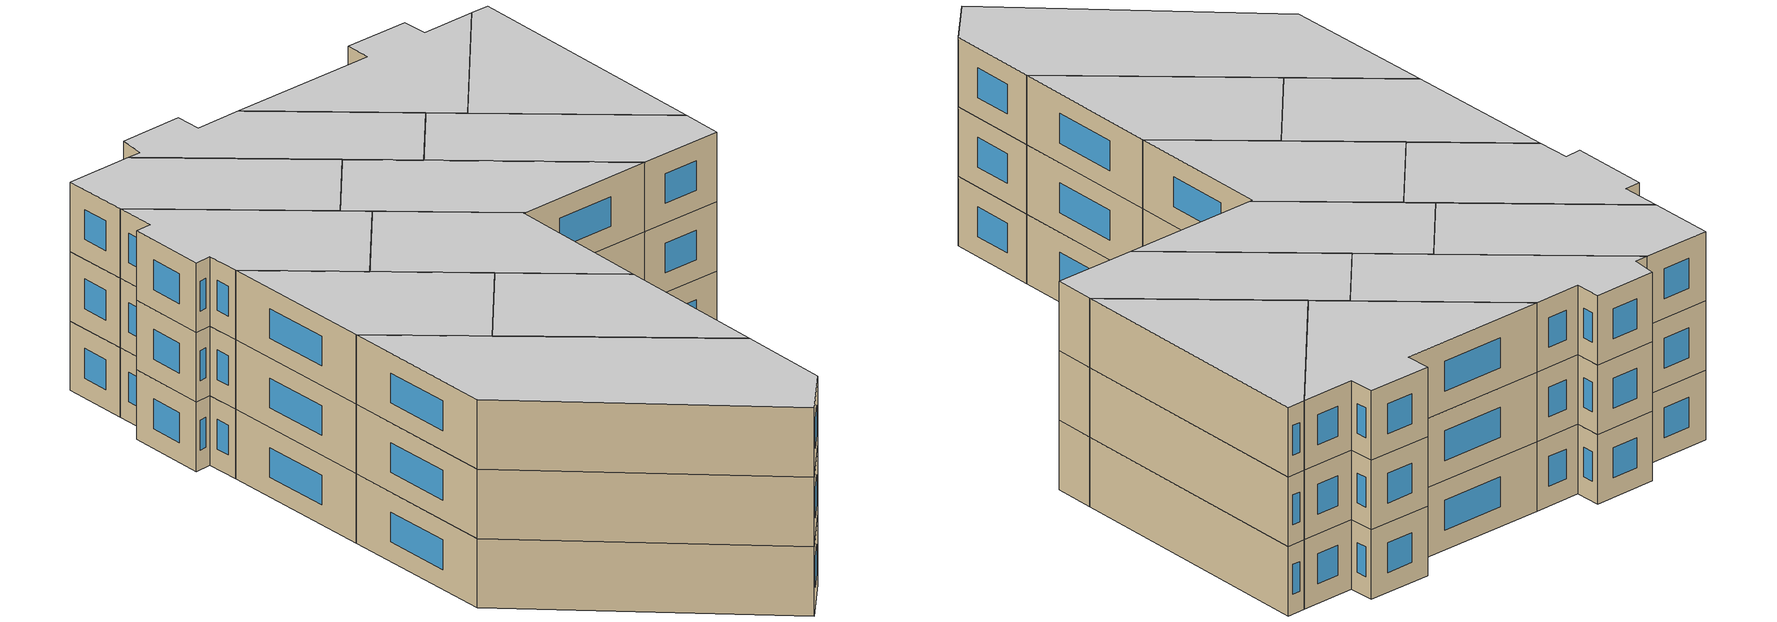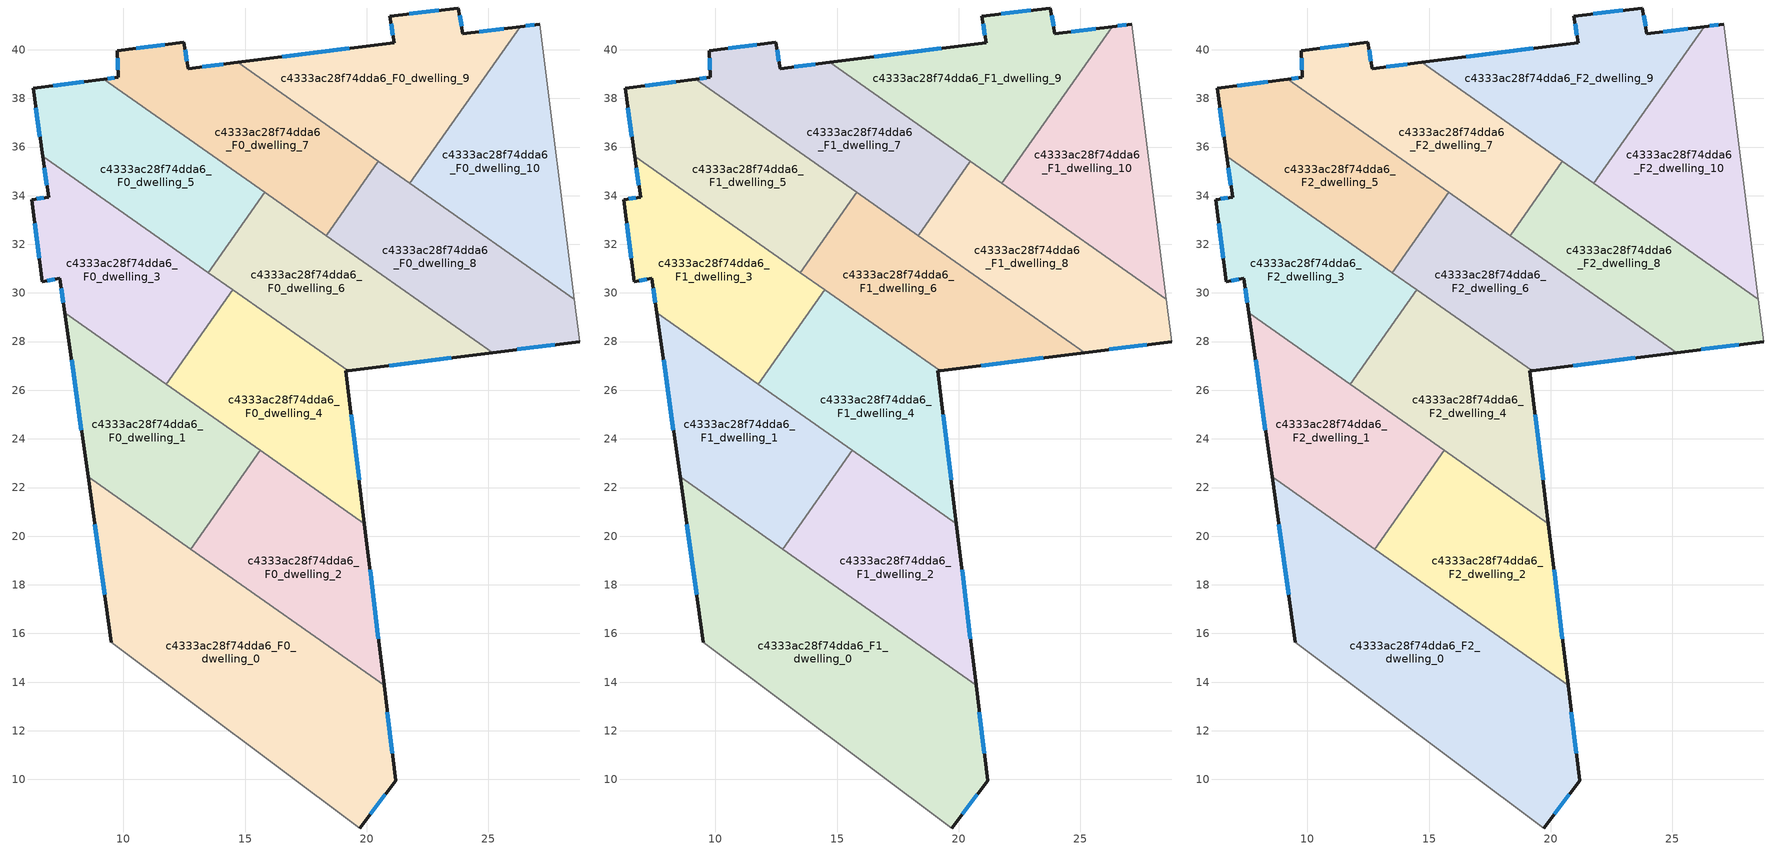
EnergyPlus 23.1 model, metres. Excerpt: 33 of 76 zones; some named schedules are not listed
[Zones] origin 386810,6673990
c4333ac28f74dda6_F0_dwelling_0
 floor ground (EU_floor_Construction): 20.72,13.88 21.19,9.95 19.72,8 9.51,15.64 8.55,22.43 z0
 wall outside (EU_wall_Construction): 19.72,8 21.19,9.95 20.72,13.88 / 8.55,22.43 9.51,15.64 z0:3
 wall adiabatic (EU_wall_Construction): 9.51,15.64 19.72,8 z0:3
 wall to c4333ac28f74dda6_F0_dwelling_2 (EU_wall_Construction): 20.72,13.88 12.76,19.47 z0:3
 wall to c4333ac28f74dda6_F0_dwelling_1 (EU_wall_Construction): 12.76,19.47 8.55,22.43 z0:3
 window (EU_Window_Construction): 21.06,11.07 20.85,12.75 / 20.14,8.56 20.77,9.39 / 8.82,20.49 9.23,17.58 z0.86:2.14
c4333ac28f74dda6_F0_dwelling_1
 floor ground (EU_floor_Construction): 15.62,23.53 12.76,19.47 8.55,22.43 7.59,29.18 z0
 wall outside (EU_wall_Construction): 7.59,29.18 8.55,22.43 z0:3
 wall to c4333ac28f74dda6_F0_dwelling_2 (EU_wall_Construction): 12.76,19.47 15.62,23.53 z0:3
 wall to c4333ac28f74dda6_F0_dwelling_3 (EU_wall_Construction): 11.75,26.25 7.59,29.18 z0:3
 wall to c4333ac28f74dda6_F0_dwelling_4 (EU_wall_Construction): 15.62,23.53 11.75,26.25 z0:3
 window (EU_Window_Construction): 7.87,27.25 8.27,24.36 z0.86:2.14
c4333ac28f74dda6_F0_dwelling_10
 floor ground (EU_floor_Construction): 27.11,41.05 28.54,29.75 21.78,34.5 26.31,40.95 z0
 wall outside (EU_wall_Construction): 27.11,41.05 26.31,40.95 z0:3
 wall to c4333ac28f74dda6_F0_dwelling_9 (EU_wall_Construction): 26.31,40.95 21.78,34.5 z0:3
 wall adiabatic (EU_wall_Construction): 28.54,29.75 27.11,41.05 z0:3
 wall to c4333ac28f74dda6_F0_dwelling_8 (EU_wall_Construction): 21.78,34.5 28.54,29.75 z0:3
 window (EU_Window_Construction): 26.88,41.02 26.54,40.98 z0.86:2.14
c4333ac28f74dda6_F0_dwelling_2
 floor ground (EU_floor_Construction): 19.91,20.52 20.72,13.88 12.76,19.47 15.62,23.53 z0
 wall outside (EU_wall_Construction): 20.72,13.88 19.91,20.52 z0:3
 wall to c4333ac28f74dda6_F0_dwelling_4 (EU_wall_Construction): 19.91,20.52 15.62,23.53 z0:3
 window (EU_Window_Construction): 20.49,15.77 20.14,18.62 z0.86:2.14
c4333ac28f74dda6_F0_dwelling_3
 floor ground (EU_floor_Construction): 14.49,30.14 11.75,26.25 7.59,29.18 7.39,30.61 6.67,30.46 6.23,33.83 6.92,33.94 6.68,35.63 z0
 wall outside (EU_wall_Construction): 6.68,35.63 6.92,33.94 6.23,33.83 6.67,30.46 7.39,30.61 7.59,29.18 z0:3
 wall to c4333ac28f74dda6_F0_dwelling_4 (EU_wall_Construction): 11.75,26.25 14.49,30.14 z0:3
 wall to c4333ac28f74dda6_F0_dwelling_5 (EU_wall_Construction): 13.49,30.84 6.68,35.63 z0:3
 wall to c4333ac28f74dda6_F0_dwelling_6 (EU_wall_Construction): 14.49,30.14 13.49,30.84 z0:3
 window (EU_Window_Construction): 7.45,30.2 7.53,29.59 / 6.87,30.5 7.18,30.57 / 6.36,32.87 6.54,31.42 / 6.72,33.91 6.43,33.86 / 6.75,35.15 6.85,34.42 z0.86:2.14
c4333ac28f74dda6_F0_dwelling_4
 floor ground (EU_floor_Construction): 19.23,26.8 19.15,26.79 19.91,20.52 11.75,26.25 14.49,30.14 z0
 wall outside (EU_wall_Construction): 19.91,20.52 19.15,26.79 19.23,26.8 z0:3
 wall to c4333ac28f74dda6_F0_dwelling_6 (EU_wall_Construction): 19.23,26.8 14.49,30.14 z0:3
 window (EU_Window_Construction): 19.69,22.31 19.36,25 z0.86:2.14
c4333ac28f74dda6_F0_dwelling_5
 floor ground (EU_floor_Construction): 15.81,34.13 13.49,30.84 6.68,35.63 6.29,38.42 9.19,38.79 z0
 wall outside (EU_wall_Construction): 9.19,38.79 6.29,38.42 6.68,35.63 z0:3
 wall to c4333ac28f74dda6_F0_dwelling_6 (EU_wall_Construction): 13.49,30.84 15.81,34.13 z0:3
 wall to c4333ac28f74dda6_F0_dwelling_7 (EU_wall_Construction): 15.81,34.13 9.19,38.79 z0:3
 window (EU_Window_Construction): 6.4,37.62 6.57,36.43 / 8.36,38.68 7.12,38.52 z0.86:2.14
c4333ac28f74dda6_F0_dwelling_6
 floor ground (EU_floor_Construction): 25.17,27.55 19.23,26.8 13.49,30.84 15.81,34.13 z0
 wall outside (EU_wall_Construction): 19.23,26.8 25.17,27.55 z0:3
 wall to c4333ac28f74dda6_F0_dwelling_8 (EU_wall_Construction): 25.17,27.55 18.34,32.36 z0:3
 wall to c4333ac28f74dda6_F0_dwelling_7 (EU_wall_Construction): 18.34,32.36 15.81,34.13 z0:3
 window (EU_Window_Construction): 20.93,27.02 23.48,27.33 z0.86:2.14
c4333ac28f74dda6_F0_dwelling_7
 floor ground (EU_floor_Construction): 20.48,35.41 18.34,32.36 9.19,38.79 9.78,38.86 9.75,39.96 12.49,40.31 12.66,39.22 14.7,39.48 z0
 wall outside (EU_wall_Construction): 14.7,39.48 12.66,39.22 12.49,40.31 9.75,39.96 9.78,38.86 9.19,38.79 z0:3
 wall to c4333ac28f74dda6_F0_dwelling_8 (EU_wall_Construction): 18.34,32.36 20.48,35.41 z0:3
 wall to c4333ac28f74dda6_F0_dwelling_9 (EU_wall_Construction): 20.48,35.41 14.7,39.48 z0:3
 window (EU_Window_Construction): 14.11,39.41 13.24,39.3 / 9.61,38.84 9.36,38.81 / 9.76,39.64 9.77,39.17 / 11.7,40.21 10.53,40.06 / 12.61,39.54 12.54,40 z0.86:2.14
c4333ac28f74dda6_F0_dwelling_8
 floor ground (EU_floor_Construction): 28.54,29.75 28.76,28 25.17,27.55 18.34,32.36 20.48,35.41 z0
 wall outside (EU_wall_Construction): 25.17,27.55 28.76,28 z0:3
 wall adiabatic (EU_wall_Construction): 28.76,28 28.54,29.75 z0:3
 wall to c4333ac28f74dda6_F0_dwelling_9 (EU_wall_Construction): 21.77,34.5 20.48,35.41 z0:3
 window (EU_Window_Construction): 26.2,27.68 27.73,27.87 z0.86:2.14
c4333ac28f74dda6_F0_dwelling_9
 floor ground (EU_floor_Construction): 26.31,40.95 21.78,34.5 14.7,39.48 21.13,40.3 20.96,41.37 23.76,41.71 23.96,40.65 z0
 wall outside (EU_wall_Construction): 26.31,40.95 23.96,40.65 23.76,41.71 20.96,41.37 21.13,40.3 14.7,39.48 z0:3
 window (EU_Window_Construction): 25.64,40.87 24.63,40.74 / 19.29,40.06 16.53,39.71 / 21.01,41.07 21.08,40.6 / 22.96,41.62 21.76,41.47 / 23.9,40.96 23.82,41.41 z0.86:2.14
c4333ac28f74dda6_F1_dwelling_0
 floor to c4333ac28f74dda6_F0_dwelling_0 (EU_floor_Construction): 20.72,13.88 21.19,9.95 19.72,8 9.51,15.64 8.55,22.43 z3
 wall outside (EU_wall_Construction): 19.72,8 21.19,9.95 20.72,13.88 / 8.55,22.43 9.51,15.64 z3:6
 wall adiabatic (EU_wall_Construction): 9.51,15.64 19.72,8 z3:6
 wall to c4333ac28f74dda6_F1_dwelling_2 (EU_wall_Construction): 20.72,13.88 12.76,19.47 z3:6
 wall to c4333ac28f74dda6_F1_dwelling_1 (EU_wall_Construction): 12.76,19.47 8.55,22.43 z3:6
 window (EU_Window_Construction): 21.06,11.07 20.85,12.75 / 20.14,8.56 20.77,9.39 / 8.82,20.49 9.23,17.58 z3.86:5.14
c4333ac28f74dda6_F1_dwelling_1
 floor to c4333ac28f74dda6_F0_dwelling_1 (EU_floor_Construction): 15.62,23.53 12.76,19.47 8.55,22.43 7.59,29.18 z3
 wall outside (EU_wall_Construction): 7.59,29.18 8.55,22.43 z3:6
 wall to c4333ac28f74dda6_F1_dwelling_2 (EU_wall_Construction): 12.76,19.47 15.62,23.53 z3:6
 wall to c4333ac28f74dda6_F1_dwelling_3 (EU_wall_Construction): 11.75,26.25 7.59,29.18 z3:6
 wall to c4333ac28f74dda6_F1_dwelling_4 (EU_wall_Construction): 15.62,23.53 11.75,26.25 z3:6
 window (EU_Window_Construction): 7.87,27.25 8.27,24.36 z3.86:5.14
c4333ac28f74dda6_F1_dwelling_10
 floor to c4333ac28f74dda6_F0_dwelling_10 (EU_floor_Construction): 27.11,41.05 28.54,29.75 21.78,34.5 26.31,40.95 z3
 wall outside (EU_wall_Construction): 27.11,41.05 26.31,40.95 z3:6
 wall to c4333ac28f74dda6_F1_dwelling_9 (EU_wall_Construction): 26.31,40.95 21.78,34.5 z3:6
 wall adiabatic (EU_wall_Construction): 28.54,29.75 27.11,41.05 z3:6
 wall to c4333ac28f74dda6_F1_dwelling_8 (EU_wall_Construction): 21.78,34.5 28.54,29.75 z3:6
 window (EU_Window_Construction): 26.88,41.02 26.54,40.98 z3.86:5.14
c4333ac28f74dda6_F1_dwelling_2
 floor to c4333ac28f74dda6_F0_dwelling_2 (EU_floor_Construction): 19.91,20.52 20.72,13.88 12.76,19.47 15.62,23.53 z3
 wall outside (EU_wall_Construction): 20.72,13.88 19.91,20.52 z3:6
 wall to c4333ac28f74dda6_F1_dwelling_4 (EU_wall_Construction): 19.91,20.52 15.62,23.53 z3:6
 window (EU_Window_Construction): 20.49,15.77 20.14,18.62 z3.86:5.14
c4333ac28f74dda6_F1_dwelling_3
 floor to c4333ac28f74dda6_F0_dwelling_3 (EU_floor_Construction): 14.49,30.14 11.75,26.25 7.59,29.18 7.39,30.61 6.67,30.46 6.23,33.83 6.92,33.94 6.68,35.63 z3
 wall outside (EU_wall_Construction): 6.68,35.63 6.92,33.94 6.23,33.83 6.67,30.46 7.39,30.61 7.59,29.18 z3:6
 wall to c4333ac28f74dda6_F1_dwelling_4 (EU_wall_Construction): 11.75,26.25 14.49,30.14 z3:6
 wall to c4333ac28f74dda6_F1_dwelling_5 (EU_wall_Construction): 13.49,30.84 6.68,35.63 z3:6
 wall to c4333ac28f74dda6_F1_dwelling_6 (EU_wall_Construction): 14.49,30.14 13.49,30.84 z3:6
 window (EU_Window_Construction): 7.45,30.2 7.53,29.59 / 6.87,30.5 7.18,30.57 / 6.36,32.87 6.54,31.42 / 6.72,33.91 6.43,33.86 / 6.75,35.15 6.85,34.42 z3.86:5.14
c4333ac28f74dda6_F1_dwelling_4
 floor to c4333ac28f74dda6_F0_dwelling_4 (EU_floor_Construction): 19.23,26.8 19.15,26.79 19.91,20.52 11.75,26.25 14.49,30.14 z3
 wall outside (EU_wall_Construction): 19.91,20.52 19.15,26.79 19.23,26.8 z3:6
 wall to c4333ac28f74dda6_F1_dwelling_6 (EU_wall_Construction): 19.23,26.8 14.49,30.14 z3:6
 window (EU_Window_Construction): 19.69,22.31 19.36,25 z3.86:5.14
c4333ac28f74dda6_F1_dwelling_5
 floor to c4333ac28f74dda6_F0_dwelling_5 (EU_floor_Construction): 15.81,34.13 13.49,30.84 6.68,35.63 6.29,38.42 9.19,38.79 z3
 wall outside (EU_wall_Construction): 9.19,38.79 6.29,38.42 6.68,35.63 z3:6
 wall to c4333ac28f74dda6_F1_dwelling_6 (EU_wall_Construction): 13.49,30.84 15.81,34.13 z3:6
 wall to c4333ac28f74dda6_F1_dwelling_7 (EU_wall_Construction): 15.81,34.13 9.19,38.79 z3:6
 window (EU_Window_Construction): 6.4,37.62 6.57,36.43 / 8.36,38.68 7.12,38.52 z3.86:5.14
c4333ac28f74dda6_F1_dwelling_6
 floor to c4333ac28f74dda6_F0_dwelling_6 (EU_floor_Construction): 25.17,27.55 19.23,26.8 13.49,30.84 15.81,34.13 z3
 wall outside (EU_wall_Construction): 19.23,26.8 25.17,27.55 z3:6
 wall to c4333ac28f74dda6_F1_dwelling_8 (EU_wall_Construction): 25.17,27.55 18.34,32.36 z3:6
 wall to c4333ac28f74dda6_F1_dwelling_7 (EU_wall_Construction): 18.34,32.36 15.81,34.13 z3:6
 window (EU_Window_Construction): 20.93,27.02 23.48,27.33 z3.86:5.14
c4333ac28f74dda6_F1_dwelling_7
 floor to c4333ac28f74dda6_F0_dwelling_7 (EU_floor_Construction): 20.48,35.41 18.34,32.36 9.19,38.79 9.78,38.86 9.75,39.96 12.49,40.31 12.66,39.22 14.7,39.48 z3
 wall outside (EU_wall_Construction): 14.7,39.48 12.66,39.22 12.49,40.31 9.75,39.96 9.78,38.86 9.19,38.79 z3:6
 wall to c4333ac28f74dda6_F1_dwelling_8 (EU_wall_Construction): 18.34,32.36 20.48,35.41 z3:6
 wall to c4333ac28f74dda6_F1_dwelling_9 (EU_wall_Construction): 20.48,35.41 14.7,39.48 z3:6
 window (EU_Window_Construction): 14.11,39.41 13.24,39.3 / 9.61,38.84 9.36,38.81 / 9.76,39.64 9.77,39.17 / 11.7,40.21 10.53,40.06 / 12.61,39.54 12.54,40 z3.86:5.14
c4333ac28f74dda6_F1_dwelling_8
 floor to c4333ac28f74dda6_F0_dwelling_8 (EU_floor_Construction): 28.54,29.75 28.76,28 25.17,27.55 18.34,32.36 20.48,35.41 z3
 wall outside (EU_wall_Construction): 25.17,27.55 28.76,28 z3:6
 wall adiabatic (EU_wall_Construction): 28.76,28 28.54,29.75 z3:6
 wall to c4333ac28f74dda6_F1_dwelling_9 (EU_wall_Construction): 21.77,34.5 20.48,35.41 z3:6
 window (EU_Window_Construction): 26.2,27.68 27.73,27.87 z3.86:5.14
c4333ac28f74dda6_F1_dwelling_9
 floor to c4333ac28f74dda6_F0_dwelling_9 (EU_floor_Construction): 26.31,40.95 21.78,34.5 14.7,39.48 21.13,40.3 20.96,41.37 23.76,41.71 23.96,40.65 z3
 wall outside (EU_wall_Construction): 26.31,40.95 23.96,40.65 23.76,41.71 20.96,41.37 21.13,40.3 14.7,39.48 z3:6
 window (EU_Window_Construction): 25.64,40.87 24.63,40.74 / 19.29,40.06 16.53,39.71 / 21.01,41.07 21.08,40.6 / 22.96,41.62 21.76,41.47 / 23.9,40.96 23.82,41.41 z3.86:5.14
c4333ac28f74dda6_F2_dwelling_0
 floor to c4333ac28f74dda6_F1_dwelling_0 (EU_floor_Construction): 20.72,13.88 21.19,9.95 19.72,8 9.51,15.64 8.55,22.43 z6
 wall outside (EU_wall_Construction): 19.72,8 21.19,9.95 20.72,13.88 / 8.55,22.43 9.51,15.64 z6:9
 wall adiabatic (EU_wall_Construction): 9.51,15.64 19.72,8 z6:9
 wall to c4333ac28f74dda6_F2_dwelling_2 (EU_wall_Construction): 20.72,13.88 12.76,19.47 z6:9
 wall to c4333ac28f74dda6_F2_dwelling_1 (EU_wall_Construction): 12.76,19.47 8.55,22.43 z6:9
 window (EU_Window_Construction): 21.06,11.07 20.85,12.75 / 20.14,8.56 20.77,9.39 / 8.82,20.49 9.23,17.58 z6.86:8.14
 ceiling to c4333ac28f74dda6_F3_dwelling_0 (EU_floor_Construction): 19.72,8 21.19,9.95 20.72,13.88 8.55,22.43 9.51,15.64 z9
c4333ac28f74dda6_F2_dwelling_1
 floor to c4333ac28f74dda6_F1_dwelling_1 (EU_floor_Construction): 15.62,23.53 12.76,19.47 8.55,22.43 7.59,29.18 z6
 wall outside (EU_wall_Construction): 7.59,29.18 8.55,22.43 z6:9
 wall to c4333ac28f74dda6_F2_dwelling_2 (EU_wall_Construction): 12.76,19.47 15.62,23.53 z6:9
 wall to c4333ac28f74dda6_F2_dwelling_3 (EU_wall_Construction): 11.75,26.25 7.59,29.18 z6:9
 wall to c4333ac28f74dda6_F2_dwelling_4 (EU_wall_Construction): 15.62,23.53 11.75,26.25 z6:9
 window (EU_Window_Construction): 7.87,27.25 8.27,24.36 z6.86:8.14
 ceiling to c4333ac28f74dda6_F3_dwelling_1 (EU_floor_Construction): 12.76,19.47 15.62,23.53 7.59,29.18 8.55,22.43 z9
c4333ac28f74dda6_F2_dwelling_10
 floor to c4333ac28f74dda6_F1_dwelling_10 (EU_floor_Construction): 27.11,41.05 28.54,29.75 21.78,34.5 26.31,40.95 z6
 wall outside (EU_wall_Construction): 27.11,41.05 26.31,40.95 z6:9
 wall to c4333ac28f74dda6_F2_dwelling_9 (EU_wall_Construction): 26.31,40.95 21.78,34.5 z6:9
 wall adiabatic (EU_wall_Construction): 28.54,29.75 27.11,41.05 z6:9
 wall to c4333ac28f74dda6_F2_dwelling_8 (EU_wall_Construction): 21.78,34.5 28.54,29.75 z6:9
 window (EU_Window_Construction): 26.88,41.02 26.54,40.98 z6.86:8.14
 ceiling to c4333ac28f74dda6_F3_dwelling_10 (EU_floor_Construction): 28.54,29.75 27.11,41.05 26.31,40.95 21.78,34.5 z9
c4333ac28f74dda6_F2_dwelling_2
 floor to c4333ac28f74dda6_F1_dwelling_2 (EU_floor_Construction): 19.91,20.52 20.72,13.88 12.76,19.47 15.62,23.53 z6
 wall outside (EU_wall_Construction): 20.72,13.88 19.91,20.52 z6:9
 wall to c4333ac28f74dda6_F2_dwelling_4 (EU_wall_Construction): 19.91,20.52 15.62,23.53 z6:9
 window (EU_Window_Construction): 20.49,15.77 20.14,18.62 z6.86:8.14
 ceiling to c4333ac28f74dda6_F3_dwelling_2 (EU_floor_Construction): 20.72,13.88 19.91,20.52 15.62,23.53 12.76,19.47 z9
c4333ac28f74dda6_F2_dwelling_3
 floor to c4333ac28f74dda6_F1_dwelling_3 (EU_floor_Construction): 14.49,30.14 11.75,26.25 7.59,29.18 7.39,30.61 6.67,30.46 6.23,33.83 6.92,33.94 6.68,35.63 z6
 wall outside (EU_wall_Construction): 6.68,35.63 6.92,33.94 6.23,33.83 6.67,30.46 7.39,30.61 7.59,29.18 z6:9
 wall to c4333ac28f74dda6_F2_dwelling_4 (EU_wall_Construction): 11.75,26.25 14.49,30.14 z6:9
 wall to c4333ac28f74dda6_F2_dwelling_5 (EU_wall_Construction): 13.49,30.84 6.68,35.63 z6:9
 wall to c4333ac28f74dda6_F2_dwelling_6 (EU_wall_Construction): 14.49,30.14 13.49,30.84 z6:9
 window (EU_Window_Construction): 7.45,30.2 7.53,29.59 / 6.87,30.5 7.18,30.57 / 6.36,32.87 6.54,31.42 / 6.72,33.91 6.43,33.86 / 6.75,35.15 6.85,34.42 z6.86:8.14
 ceiling to c4333ac28f74dda6_F3_dwelling_3 (EU_floor_Construction): 11.75,26.25 14.49,30.14 6.68,35.63 6.92,33.94 6.23,33.83 6.67,30.46 7.39,30.61 7.59,29.18 z9
c4333ac28f74dda6_F2_dwelling_4
 floor to c4333ac28f74dda6_F1_dwelling_4 (EU_floor_Construction): 19.23,26.8 19.15,26.79 19.91,20.52 11.75,26.25 14.49,30.14 z6
 wall outside (EU_wall_Construction): 19.91,20.52 19.15,26.79 19.23,26.8 z6:9
 wall to c4333ac28f74dda6_F2_dwelling_6 (EU_wall_Construction): 19.23,26.8 14.49,30.14 z6:9
 window (EU_Window_Construction): 19.69,22.31 19.36,25 z6.86:8.14
 ceiling to c4333ac28f74dda6_F3_dwelling_4 (EU_floor_Construction): 19.91,20.52 19.15,26.79 19.23,26.8 14.49,30.14 11.75,26.25 z9
c4333ac28f74dda6_F2_dwelling_5
 floor to c4333ac28f74dda6_F1_dwelling_5 (EU_floor_Construction): 15.81,34.13 13.49,30.84 6.68,35.63 6.29,38.42 9.19,38.79 z6
 wall outside (EU_wall_Construction): 9.19,38.79 6.29,38.42 6.68,35.63 z6:9
 wall to c4333ac28f74dda6_F2_dwelling_6 (EU_wall_Construction): 13.49,30.84 15.81,34.13 z6:9
 wall to c4333ac28f74dda6_F2_dwelling_7 (EU_wall_Construction): 15.81,34.13 9.19,38.79 z6:9
 window (EU_Window_Construction): 6.4,37.62 6.57,36.43 / 8.36,38.68 7.12,38.52 z6.86:8.14
 ceiling to c4333ac28f74dda6_F3_dwelling_5 (EU_floor_Construction): 13.49,30.84 15.81,34.13 9.19,38.79 6.29,38.42 6.68,35.63 z9
c4333ac28f74dda6_F2_dwelling_6
 floor to c4333ac28f74dda6_F1_dwelling_6 (EU_floor_Construction): 25.17,27.55 19.23,26.8 13.49,30.84 15.81,34.13 z6
 wall outside (EU_wall_Construction): 19.23,26.8 25.17,27.55 z6:9
 wall to c4333ac28f74dda6_F2_dwelling_8 (EU_wall_Construction): 25.17,27.55 18.34,32.36 z6:9
 wall to c4333ac28f74dda6_F2_dwelling_7 (EU_wall_Construction): 18.34,32.36 15.81,34.13 z6:9
 window (EU_Window_Construction): 20.93,27.02 23.48,27.33 z6.86:8.14
 ceiling to c4333ac28f74dda6_F3_dwelling_6 (EU_floor_Construction): 25.17,27.55 15.81,34.13 13.49,30.84 19.23,26.8 z9
c4333ac28f74dda6_F2_dwelling_7
 floor to c4333ac28f74dda6_F1_dwelling_7 (EU_floor_Construction): 20.48,35.41 18.34,32.36 9.19,38.79 9.78,38.86 9.75,39.96 12.49,40.31 12.66,39.22 14.7,39.48 z6
 wall outside (EU_wall_Construction): 14.7,39.48 12.66,39.22 12.49,40.31 9.75,39.96 9.78,38.86 9.19,38.79 z6:9
 wall to c4333ac28f74dda6_F2_dwelling_8 (EU_wall_Construction): 18.34,32.36 20.48,35.41 z6:9
 wall to c4333ac28f74dda6_F2_dwelling_9 (EU_wall_Construction): 20.48,35.41 14.7,39.48 z6:9
 window (EU_Window_Construction): 14.11,39.41 13.24,39.3 / 9.61,38.84 9.36,38.81 / 9.76,39.64 9.77,39.17 / 11.7,40.21 10.53,40.06 / 12.61,39.54 12.54,40 z6.86:8.14
 ceiling to c4333ac28f74dda6_F3_dwelling_7 (EU_floor_Construction): 18.34,32.36 20.48,35.41 14.7,39.48 12.66,39.22 12.49,40.31 9.75,39.96 9.78,38.86 9.19,38.79 z9
c4333ac28f74dda6_F2_dwelling_8
 floor to c4333ac28f74dda6_F1_dwelling_8 (EU_floor_Construction): 28.54,29.75 28.76,28 25.17,27.55 18.34,32.36 20.48,35.41 z6
 wall outside (EU_wall_Construction): 25.17,27.55 28.76,28 z6:9
 wall adiabatic (EU_wall_Construction): 28.76,28 28.54,29.75 z6:9
 wall to c4333ac28f74dda6_F2_dwelling_9 (EU_wall_Construction): 21.77,34.5 20.48,35.41 z6:9
 window (EU_Window_Construction): 26.2,27.68 27.73,27.87 z6.86:8.14
 ceiling to c4333ac28f74dda6_F3_dwelling_8 (EU_floor_Construction): 28.76,28 28.54,29.75 20.48,35.41 18.34,32.36 25.17,27.55 z9
c4333ac28f74dda6_F2_dwelling_9
 floor to c4333ac28f74dda6_F1_dwelling_9 (EU_floor_Construction): 26.31,40.95 21.78,34.5 14.7,39.48 21.13,40.3 20.96,41.37 23.76,41.71 23.96,40.65 z6
 wall outside (EU_wall_Construction): 26.31,40.95 23.96,40.65 23.76,41.71 20.96,41.37 21.13,40.3 14.7,39.48 z6:9
 window (EU_Window_Construction): 25.64,40.87 24.63,40.74 / 19.29,40.06 16.53,39.71 / 21.01,41.07 21.08,40.6 / 22.96,41.62 21.76,41.47 / 23.9,40.96 23.82,41.41 z6.86:8.14
 ceiling to c4333ac28f74dda6_F3_dwelling_9 (EU_floor_Construction): 21.78,34.5 26.31,40.95 23.96,40.65 23.76,41.71 20.96,41.37 21.13,40.3 14.7,39.48 z9
[Building]
EU S2 Campaign: North Axis=0; Terrain=City; Solar Distribution=FullExterior
[Site:Location]
Helsinki-Vantaa.AP: Latitude=60.317; Longitude=24.963; Time Zone=2; Elevation=54.6
[SizingPeriod:WeatherFileDays]
AnnualSizingPeriod: Begin Month=1; Begin Day of Month=1; End Month=12; End Day of Month=31; Day of Week for Start Day=Monday; Use Weather File Daylight Saving Period=No; Use Weather File Rain and Snow Indicators=No
[MATERIAL]
EU_InternalMass_Material: Roughness=MediumRough; Thickness=0.1; Conductivity=1; Density=1800; Specific Heat=900; Thermal Absorptance=0.9; Solar Absorptance=0.7; Visible Absorptance=0.7
[MATERIAL:NOMASS] Roughness=MediumRough; Thermal Absorptance=0.9; Solar Absorptance=0.7; Visible Absorptance=0.7
Name | Thermal Resistance
EU_wall_NoMass | 1.10183
EU_floor_NoMass | 1.70606
[WINDOWMATERIAL:SIMPLEGLAZINGSYSTEM]
EU_Window_SimpleGlazing: UFactor=3.11035; Solar Heat Gain Coefficient=0.8; Visible Transmittance=0.8
[CONSTRUCTION]
EU_wall_Construction: EU_wall_NoMass
EU_floor_Construction: EU_floor_NoMass
EU_Window_Construction: EU_Window_SimpleGlazing
EU_InternalMass_Construction: EU_InternalMass_Material
[ZONE] Type=1; Multiplier=1; Ceiling Height=autocalculate; Floor Area=autocalculate; Part of Total Floor Area=Yes
Name | Volume
c4333ac28f74dda6_F0_dwelling_0; c4333ac28f74dda6_F1_dwelling_0; c4333ac28f74dda6_F2_dwelling_0 | 223.106
c4333ac28f74dda6_F0_dwelling_1; c4333ac28f74dda6_F1_dwelling_1; c4333ac28f74dda6_F2_dwelling_1; c4333ac28f74dda6_F0_dwelling_6; c4333ac28f74dda6_F1_dwelling_6; c4333ac28f74dda6_F2_dwelling_6 | 111.557
c4333ac28f74dda6_F0_dwelling_10; c4333ac28f74dda6_F1_dwelling_10; c4333ac28f74dda6_F2_dwelling_10 | 111.536
c4333ac28f74dda6_F0_dwelling_2; c4333ac28f74dda6_F1_dwelling_2; c4333ac28f74dda6_F2_dwelling_2 | 111.563
c4333ac28f74dda6_F0_dwelling_3; c4333ac28f74dda6_F1_dwelling_3; c4333ac28f74dda6_F2_dwelling_3 | 111.535
c4333ac28f74dda6_F0_dwelling_4; c4333ac28f74dda6_F1_dwelling_4; c4333ac28f74dda6_F2_dwelling_4 | 111.554
c4333ac28f74dda6_F0_dwelling_5; c4333ac28f74dda6_F1_dwelling_5; c4333ac28f74dda6_F2_dwelling_5 | 111.558
c4333ac28f74dda6_F0_dwelling_7; c4333ac28f74dda6_F1_dwelling_7; c4333ac28f74dda6_F2_dwelling_7 | 111.553
c4333ac28f74dda6_F0_dwelling_8; c4333ac28f74dda6_F1_dwelling_8; c4333ac28f74dda6_F2_dwelling_8 | 111.541
c4333ac28f74dda6_F0_dwelling_9; c4333ac28f74dda6_F1_dwelling_9; c4333ac28f74dda6_F2_dwelling_9 | 111.542
[INTERNALMASS] Construction=EU_InternalMass_Construction
Name | Zone or ZoneList | Surface Area
c4333ac28f74dda6_F0_dwelling_0_EU_InternalMass | c4333ac28f74dda6_F0_dwelling_0 | 74.3688
c4333ac28f74dda6_F0_dwelling_1_EU_InternalMass | c4333ac28f74dda6_F0_dwelling_1 | 37.1857
c4333ac28f74dda6_F0_dwelling_2_EU_InternalMass | c4333ac28f74dda6_F0_dwelling_2 | 37.1883
c4333ac28f74dda6_F0_dwelling_3_EU_InternalMass | c4333ac28f74dda6_F0_dwelling_3 | 37.1781
c4333ac28f74dda6_F0_dwelling_4_EU_InternalMass | c4333ac28f74dda6_F0_dwelling_4 | 37.1846
c4333ac28f74dda6_F0_dwelling_5_EU_InternalMass | c4333ac28f74dda6_F0_dwelling_5 | 37.186
c4333ac28f74dda6_F0_dwelling_6_EU_InternalMass | c4333ac28f74dda6_F0_dwelling_6 | 37.1859
c4333ac28f74dda6_F0_dwelling_7_EU_InternalMass | c4333ac28f74dda6_F0_dwelling_7 | 37.1843
c4333ac28f74dda6_F0_dwelling_8_EU_InternalMass | c4333ac28f74dda6_F0_dwelling_8 | 37.1799
c4333ac28f74dda6_F0_dwelling_9_EU_InternalMass | c4333ac28f74dda6_F0_dwelling_9 | 37.1808
c4333ac28f74dda6_F0_dwelling_10_EU_InternalMass | c4333ac28f74dda6_F0_dwelling_10 | 37.1787
c4333ac28f74dda6_F1_dwelling_0_EU_InternalMass | c4333ac28f74dda6_F1_dwelling_0 | 74.3688
c4333ac28f74dda6_F1_dwelling_1_EU_InternalMass | c4333ac28f74dda6_F1_dwelling_1 | 37.1857
c4333ac28f74dda6_F1_dwelling_2_EU_InternalMass | c4333ac28f74dda6_F1_dwelling_2 | 37.1883
c4333ac28f74dda6_F1_dwelling_3_EU_InternalMass | c4333ac28f74dda6_F1_dwelling_3 | 37.1781
c4333ac28f74dda6_F1_dwelling_4_EU_InternalMass | c4333ac28f74dda6_F1_dwelling_4 | 37.1846
c4333ac28f74dda6_F1_dwelling_5_EU_InternalMass | c4333ac28f74dda6_F1_dwelling_5 | 37.186
c4333ac28f74dda6_F1_dwelling_6_EU_InternalMass | c4333ac28f74dda6_F1_dwelling_6 | 37.1859
c4333ac28f74dda6_F1_dwelling_7_EU_InternalMass | c4333ac28f74dda6_F1_dwelling_7 | 37.1843
c4333ac28f74dda6_F1_dwelling_8_EU_InternalMass | c4333ac28f74dda6_F1_dwelling_8 | 37.1799
c4333ac28f74dda6_F1_dwelling_9_EU_InternalMass | c4333ac28f74dda6_F1_dwelling_9 | 37.1808
c4333ac28f74dda6_F1_dwelling_10_EU_InternalMass | c4333ac28f74dda6_F1_dwelling_10 | 37.1787
c4333ac28f74dda6_F2_dwelling_0_EU_InternalMass | c4333ac28f74dda6_F2_dwelling_0 | 74.3688
c4333ac28f74dda6_F2_dwelling_1_EU_InternalMass | c4333ac28f74dda6_F2_dwelling_1 | 37.1857
c4333ac28f74dda6_F2_dwelling_2_EU_InternalMass | c4333ac28f74dda6_F2_dwelling_2 | 37.1883
c4333ac28f74dda6_F2_dwelling_3_EU_InternalMass | c4333ac28f74dda6_F2_dwelling_3 | 37.1781
c4333ac28f74dda6_F2_dwelling_4_EU_InternalMass | c4333ac28f74dda6_F2_dwelling_4 | 37.1846
c4333ac28f74dda6_F2_dwelling_5_EU_InternalMass | c4333ac28f74dda6_F2_dwelling_5 | 37.186
c4333ac28f74dda6_F2_dwelling_6_EU_InternalMass | c4333ac28f74dda6_F2_dwelling_6 | 37.1859
c4333ac28f74dda6_F2_dwelling_7_EU_InternalMass | c4333ac28f74dda6_F2_dwelling_7 | 37.1843
c4333ac28f74dda6_F2_dwelling_8_EU_InternalMass | c4333ac28f74dda6_F2_dwelling_8 | 37.1799
c4333ac28f74dda6_F2_dwelling_9_EU_InternalMass | c4333ac28f74dda6_F2_dwelling_9 | 37.1808
c4333ac28f74dda6_F2_dwelling_10_EU_InternalMass | c4333ac28f74dda6_F2_dwelling_10 | 37.1787
[OTHEREQUIPMENT] Fuel Type=Electricity; Design Level Calculation Method=Watts/Area; Power per Zone Floor Area=1; Fraction Latent=0; Fraction Radiant=0; Fraction Lost=0; Carbon Dioxide Generation Rate=0; EndUse Subcategory=EU_Step8_InternalGains
Name | Zone or ZoneList or Space or SpaceList | Schedule
EU_Step8_InternalGain_c4333ac28f74dda6_F0_dwelling_0_f000 | c4333ac28f74dda6_F0_dwelling_0 | EU_Step8_GainSchedule_c4333ac28f74dda6_F0_dwelling_0_f000
EU_Step8_InternalGain_c4333ac28f74dda6_F0_dwelling_1_f000 | c4333ac28f74dda6_F0_dwelling_1 | EU_Step8_GainSchedule_c4333ac28f74dda6_F0_dwelling_1_f000
EU_Step8_InternalGain_c4333ac28f74dda6_F0_dwelling_2_f000 | c4333ac28f74dda6_F0_dwelling_2 | EU_Step8_GainSchedule_c4333ac28f74dda6_F0_dwelling_2_f000
EU_Step8_InternalGain_c4333ac28f74dda6_F0_dwelling_3_f000 | c4333ac28f74dda6_F0_dwelling_3 | EU_Step8_GainSchedule_c4333ac28f74dda6_F0_dwelling_3_f000
EU_Step8_InternalGain_c4333ac28f74dda6_F0_dwelling_4_f000 | c4333ac28f74dda6_F0_dwelling_4 | EU_Step8_GainSchedule_c4333ac28f74dda6_F0_dwelling_4_f000
EU_Step8_InternalGain_c4333ac28f74dda6_F0_dwelling_5_f000 | c4333ac28f74dda6_F0_dwelling_5 | EU_Step8_GainSchedule_c4333ac28f74dda6_F0_dwelling_5_f000
EU_Step8_InternalGain_c4333ac28f74dda6_F0_dwelling_6_f000 | c4333ac28f74dda6_F0_dwelling_6 | EU_Step8_GainSchedule_c4333ac28f74dda6_F0_dwelling_6_f000
EU_Step8_InternalGain_c4333ac28f74dda6_F0_dwelling_7_f000 | c4333ac28f74dda6_F0_dwelling_7 | EU_Step8_GainSchedule_c4333ac28f74dda6_F0_dwelling_7_f000
EU_Step8_InternalGain_c4333ac28f74dda6_F0_dwelling_8_f000 | c4333ac28f74dda6_F0_dwelling_8 | EU_Step8_GainSchedule_c4333ac28f74dda6_F0_dwelling_8_f000
EU_Step8_InternalGain_c4333ac28f74dda6_F0_dwelling_9_f000 | c4333ac28f74dda6_F0_dwelling_9 | EU_Step8_GainSchedule_c4333ac28f74dda6_F0_dwelling_9_f000
EU_Step8_InternalGain_c4333ac28f74dda6_F0_dwelling_10_f000 | c4333ac28f74dda6_F0_dwelling_10 | EU_Step8_GainSchedule_c4333ac28f74dda6_F0_dwelling_10_f000
EU_Step8_InternalGain_c4333ac28f74dda6_F1_dwelling_0_f000 | c4333ac28f74dda6_F1_dwelling_0 | EU_Step8_GainSchedule_c4333ac28f74dda6_F1_dwelling_0_f000
EU_Step8_InternalGain_c4333ac28f74dda6_F1_dwelling_1_f000 | c4333ac28f74dda6_F1_dwelling_1 | EU_Step8_GainSchedule_c4333ac28f74dda6_F1_dwelling_1_f000
EU_Step8_InternalGain_c4333ac28f74dda6_F1_dwelling_2_f000 | c4333ac28f74dda6_F1_dwelling_2 | EU_Step8_GainSchedule_c4333ac28f74dda6_F1_dwelling_2_f000
EU_Step8_InternalGain_c4333ac28f74dda6_F1_dwelling_3_f000 | c4333ac28f74dda6_F1_dwelling_3 | EU_Step8_GainSchedule_c4333ac28f74dda6_F1_dwelling_3_f000
EU_Step8_InternalGain_c4333ac28f74dda6_F1_dwelling_4_f000 | c4333ac28f74dda6_F1_dwelling_4 | EU_Step8_GainSchedule_c4333ac28f74dda6_F1_dwelling_4_f000
EU_Step8_InternalGain_c4333ac28f74dda6_F1_dwelling_5_f000 | c4333ac28f74dda6_F1_dwelling_5 | EU_Step8_GainSchedule_c4333ac28f74dda6_F1_dwelling_5_f000
EU_Step8_InternalGain_c4333ac28f74dda6_F1_dwelling_6_f000 | c4333ac28f74dda6_F1_dwelling_6 | EU_Step8_GainSchedule_c4333ac28f74dda6_F1_dwelling_6_f000
EU_Step8_InternalGain_c4333ac28f74dda6_F1_dwelling_7_f000 | c4333ac28f74dda6_F1_dwelling_7 | EU_Step8_GainSchedule_c4333ac28f74dda6_F1_dwelling_7_f000
EU_Step8_InternalGain_c4333ac28f74dda6_F1_dwelling_8_f000 | c4333ac28f74dda6_F1_dwelling_8 | EU_Step8_GainSchedule_c4333ac28f74dda6_F1_dwelling_8_f000
EU_Step8_InternalGain_c4333ac28f74dda6_F1_dwelling_9_f000 | c4333ac28f74dda6_F1_dwelling_9 | EU_Step8_GainSchedule_c4333ac28f74dda6_F1_dwelling_9_f000
EU_Step8_InternalGain_c4333ac28f74dda6_F1_dwelling_10_f000 | c4333ac28f74dda6_F1_dwelling_10 | EU_Step8_GainSchedule_c4333ac28f74dda6_F1_dwelling_10_f000
EU_Step8_InternalGain_c4333ac28f74dda6_F2_dwelling_0_f000 | c4333ac28f74dda6_F2_dwelling_0 | EU_Step8_GainSchedule_c4333ac28f74dda6_F2_dwelling_0_f000
EU_Step8_InternalGain_c4333ac28f74dda6_F2_dwelling_1_f000 | c4333ac28f74dda6_F2_dwelling_1 | EU_Step8_GainSchedule_c4333ac28f74dda6_F2_dwelling_1_f000
EU_Step8_InternalGain_c4333ac28f74dda6_F2_dwelling_2_f000 | c4333ac28f74dda6_F2_dwelling_2 | EU_Step8_GainSchedule_c4333ac28f74dda6_F2_dwelling_2_f000
EU_Step8_InternalGain_c4333ac28f74dda6_F2_dwelling_3_f000 | c4333ac28f74dda6_F2_dwelling_3 | EU_Step8_GainSchedule_c4333ac28f74dda6_F2_dwelling_3_f000
EU_Step8_InternalGain_c4333ac28f74dda6_F2_dwelling_4_f000 | c4333ac28f74dda6_F2_dwelling_4 | EU_Step8_GainSchedule_c4333ac28f74dda6_F2_dwelling_4_f000
EU_Step8_InternalGain_c4333ac28f74dda6_F2_dwelling_5_f000 | c4333ac28f74dda6_F2_dwelling_5 | EU_Step8_GainSchedule_c4333ac28f74dda6_F2_dwelling_5_f000
EU_Step8_InternalGain_c4333ac28f74dda6_F2_dwelling_6_f000 | c4333ac28f74dda6_F2_dwelling_6 | EU_Step8_GainSchedule_c4333ac28f74dda6_F2_dwelling_6_f000
EU_Step8_InternalGain_c4333ac28f74dda6_F2_dwelling_7_f000 | c4333ac28f74dda6_F2_dwelling_7 | EU_Step8_GainSchedule_c4333ac28f74dda6_F2_dwelling_7_f000
EU_Step8_InternalGain_c4333ac28f74dda6_F2_dwelling_8_f000 | c4333ac28f74dda6_F2_dwelling_8 | EU_Step8_GainSchedule_c4333ac28f74dda6_F2_dwelling_8_f000
EU_Step8_InternalGain_c4333ac28f74dda6_F2_dwelling_9_f000 | c4333ac28f74dda6_F2_dwelling_9 | EU_Step8_GainSchedule_c4333ac28f74dda6_F2_dwelling_9_f000
EU_Step8_InternalGain_c4333ac28f74dda6_F2_dwelling_10_f000 | c4333ac28f74dda6_F2_dwelling_10 | EU_Step8_GainSchedule_c4333ac28f74dda6_F2_dwelling_10_f000
[ZONEVENTILATION:DESIGNFLOWRATE] Schedule=EU_AlwaysOn; Design Flow Rate Calculation Method=AirChanges/Hour; Air Changes per Hour=0.756316; Ventilation Type=Natural; Fan Pressure Rise=0; Fan Total Efficiency=1; Constant Term Coefficient=1; Temperature Term Coefficient=0; Velocity Term Coefficient=0; Velocity Squared Term Coefficient=0; Minimum Indoor Temperature=-100; Maximum Indoor Temperature=100; Delta Temperature=-100; Minimum Outdoor Temperature=-100; Maximum Outdoor Temperature=100; Maximum Wind Speed=40
Name | Zone or ZoneList or Space or SpaceList
EU_ConstantAir_c4333ac28f74dda6_F0_dwelling_0 | c4333ac28f74dda6_F0_dwelling_0
EU_ConstantAir_c4333ac28f74dda6_F0_dwelling_1 | c4333ac28f74dda6_F0_dwelling_1
EU_ConstantAir_c4333ac28f74dda6_F0_dwelling_2 | c4333ac28f74dda6_F0_dwelling_2
EU_ConstantAir_c4333ac28f74dda6_F0_dwelling_3 | c4333ac28f74dda6_F0_dwelling_3
EU_ConstantAir_c4333ac28f74dda6_F0_dwelling_4 | c4333ac28f74dda6_F0_dwelling_4
EU_ConstantAir_c4333ac28f74dda6_F0_dwelling_5 | c4333ac28f74dda6_F0_dwelling_5
EU_ConstantAir_c4333ac28f74dda6_F0_dwelling_6 | c4333ac28f74dda6_F0_dwelling_6
EU_ConstantAir_c4333ac28f74dda6_F0_dwelling_7 | c4333ac28f74dda6_F0_dwelling_7
EU_ConstantAir_c4333ac28f74dda6_F0_dwelling_8 | c4333ac28f74dda6_F0_dwelling_8
EU_ConstantAir_c4333ac28f74dda6_F0_dwelling_9 | c4333ac28f74dda6_F0_dwelling_9
EU_ConstantAir_c4333ac28f74dda6_F0_dwelling_10 | c4333ac28f74dda6_F0_dwelling_10
EU_ConstantAir_c4333ac28f74dda6_F1_dwelling_0 | c4333ac28f74dda6_F1_dwelling_0
EU_ConstantAir_c4333ac28f74dda6_F1_dwelling_1 | c4333ac28f74dda6_F1_dwelling_1
EU_ConstantAir_c4333ac28f74dda6_F1_dwelling_2 | c4333ac28f74dda6_F1_dwelling_2
EU_ConstantAir_c4333ac28f74dda6_F1_dwelling_3 | c4333ac28f74dda6_F1_dwelling_3
EU_ConstantAir_c4333ac28f74dda6_F1_dwelling_4 | c4333ac28f74dda6_F1_dwelling_4
EU_ConstantAir_c4333ac28f74dda6_F1_dwelling_5 | c4333ac28f74dda6_F1_dwelling_5
EU_ConstantAir_c4333ac28f74dda6_F1_dwelling_6 | c4333ac28f74dda6_F1_dwelling_6
EU_ConstantAir_c4333ac28f74dda6_F1_dwelling_7 | c4333ac28f74dda6_F1_dwelling_7
EU_ConstantAir_c4333ac28f74dda6_F1_dwelling_8 | c4333ac28f74dda6_F1_dwelling_8
EU_ConstantAir_c4333ac28f74dda6_F1_dwelling_9 | c4333ac28f74dda6_F1_dwelling_9
EU_ConstantAir_c4333ac28f74dda6_F1_dwelling_10 | c4333ac28f74dda6_F1_dwelling_10
EU_ConstantAir_c4333ac28f74dda6_F2_dwelling_0 | c4333ac28f74dda6_F2_dwelling_0
EU_ConstantAir_c4333ac28f74dda6_F2_dwelling_1 | c4333ac28f74dda6_F2_dwelling_1
EU_ConstantAir_c4333ac28f74dda6_F2_dwelling_2 | c4333ac28f74dda6_F2_dwelling_2
EU_ConstantAir_c4333ac28f74dda6_F2_dwelling_3 | c4333ac28f74dda6_F2_dwelling_3
EU_ConstantAir_c4333ac28f74dda6_F2_dwelling_4 | c4333ac28f74dda6_F2_dwelling_4
EU_ConstantAir_c4333ac28f74dda6_F2_dwelling_5 | c4333ac28f74dda6_F2_dwelling_5
EU_ConstantAir_c4333ac28f74dda6_F2_dwelling_6 | c4333ac28f74dda6_F2_dwelling_6
EU_ConstantAir_c4333ac28f74dda6_F2_dwelling_7 | c4333ac28f74dda6_F2_dwelling_7
EU_ConstantAir_c4333ac28f74dda6_F2_dwelling_8 | c4333ac28f74dda6_F2_dwelling_8
EU_ConstantAir_c4333ac28f74dda6_F2_dwelling_9 | c4333ac28f74dda6_F2_dwelling_9
EU_ConstantAir_c4333ac28f74dda6_F2_dwelling_10 | c4333ac28f74dda6_F2_dwelling_10
[HVACTEMPLATE:ZONE:IDEALLOADSAIRSYSTEM] System Availability Schedule=EU_AlwaysOn; Maximum Heating Supply Air Temperature=50; Minimum Cooling Supply Air Temperature=13; Maximum Heating Supply Air Humidity Ratio=0.0156; Minimum Cooling Supply Air Humidity Ratio=0.0077; Heating Limit=NoLimit; Cooling Limit=NoLimit; Heating Availability Schedule=EU_AlwaysOn; Cooling Availability Schedule=EU_CoolingOff; Dehumidification Control Type=ConstantSensibleHeatRatio; Cooling Sensible Heat Ratio=0.7; Dehumidification Setpoint=60; Humidification Control Type=None; Humidification Setpoint=30; Outdoor Air Method=None; Outdoor Air Flow Rate per Person=0.00944; Outdoor Air Flow Rate per Zone Floor Area=0; Outdoor Air Flow Rate per Zone=0; Demand Controlled Ventilation Type=None; Outdoor Air Economizer Type=NoEconomizer; Heat Recovery Type=None; Sensible Heat Recovery Effectiveness=0.7; Latent Heat Recovery Effectiveness=0.65
Name | Template Thermostat
c4333ac28f74dda6_F0_dwelling_0 | EU_HeatOnly_c4333ac28f74dda6_F0_dwelling_0
c4333ac28f74dda6_F0_dwelling_1 | EU_HeatOnly_c4333ac28f74dda6_F0_dwelling_1
c4333ac28f74dda6_F0_dwelling_2 | EU_HeatOnly_c4333ac28f74dda6_F0_dwelling_2
c4333ac28f74dda6_F0_dwelling_3 | EU_HeatOnly_c4333ac28f74dda6_F0_dwelling_3
c4333ac28f74dda6_F0_dwelling_4 | EU_HeatOnly_c4333ac28f74dda6_F0_dwelling_4
c4333ac28f74dda6_F0_dwelling_5 | EU_HeatOnly_c4333ac28f74dda6_F0_dwelling_5
c4333ac28f74dda6_F0_dwelling_6 | EU_HeatOnly_c4333ac28f74dda6_F0_dwelling_6
c4333ac28f74dda6_F0_dwelling_7 | EU_HeatOnly_c4333ac28f74dda6_F0_dwelling_7
c4333ac28f74dda6_F0_dwelling_8 | EU_HeatOnly_c4333ac28f74dda6_F0_dwelling_8
c4333ac28f74dda6_F0_dwelling_9 | EU_HeatOnly_c4333ac28f74dda6_F0_dwelling_9
c4333ac28f74dda6_F0_dwelling_10 | EU_HeatOnly_c4333ac28f74dda6_F0_dwelling_10
c4333ac28f74dda6_F1_dwelling_0 | EU_HeatOnly_c4333ac28f74dda6_F1_dwelling_0
c4333ac28f74dda6_F1_dwelling_1 | EU_HeatOnly_c4333ac28f74dda6_F1_dwelling_1
c4333ac28f74dda6_F1_dwelling_2 | EU_HeatOnly_c4333ac28f74dda6_F1_dwelling_2
c4333ac28f74dda6_F1_dwelling_3 | EU_HeatOnly_c4333ac28f74dda6_F1_dwelling_3
c4333ac28f74dda6_F1_dwelling_4 | EU_HeatOnly_c4333ac28f74dda6_F1_dwelling_4
c4333ac28f74dda6_F1_dwelling_5 | EU_HeatOnly_c4333ac28f74dda6_F1_dwelling_5
c4333ac28f74dda6_F1_dwelling_6 | EU_HeatOnly_c4333ac28f74dda6_F1_dwelling_6
c4333ac28f74dda6_F1_dwelling_7 | EU_HeatOnly_c4333ac28f74dda6_F1_dwelling_7
c4333ac28f74dda6_F1_dwelling_8 | EU_HeatOnly_c4333ac28f74dda6_F1_dwelling_8
c4333ac28f74dda6_F1_dwelling_9 | EU_HeatOnly_c4333ac28f74dda6_F1_dwelling_9
c4333ac28f74dda6_F1_dwelling_10 | EU_HeatOnly_c4333ac28f74dda6_F1_dwelling_10
c4333ac28f74dda6_F2_dwelling_0 | EU_HeatOnly_c4333ac28f74dda6_F2_dwelling_0
c4333ac28f74dda6_F2_dwelling_1 | EU_HeatOnly_c4333ac28f74dda6_F2_dwelling_1
c4333ac28f74dda6_F2_dwelling_2 | EU_HeatOnly_c4333ac28f74dda6_F2_dwelling_2
c4333ac28f74dda6_F2_dwelling_3 | EU_HeatOnly_c4333ac28f74dda6_F2_dwelling_3
c4333ac28f74dda6_F2_dwelling_4 | EU_HeatOnly_c4333ac28f74dda6_F2_dwelling_4
c4333ac28f74dda6_F2_dwelling_5 | EU_HeatOnly_c4333ac28f74dda6_F2_dwelling_5
c4333ac28f74dda6_F2_dwelling_6 | EU_HeatOnly_c4333ac28f74dda6_F2_dwelling_6
c4333ac28f74dda6_F2_dwelling_7 | EU_HeatOnly_c4333ac28f74dda6_F2_dwelling_7
c4333ac28f74dda6_F2_dwelling_8 | EU_HeatOnly_c4333ac28f74dda6_F2_dwelling_8
c4333ac28f74dda6_F2_dwelling_9 | EU_HeatOnly_c4333ac28f74dda6_F2_dwelling_9
c4333ac28f74dda6_F2_dwelling_10 | EU_HeatOnly_c4333ac28f74dda6_F2_dwelling_10
[SIZING:ZONE] Zone Cooling Design Supply Air Temperature Input Method=SupplyAirTemperature; Zone Cooling Design Supply Air Temperature=13; Zone Heating Design Supply Air Temperature Input Method=SupplyAirTemperature; Zone Heating Design Supply Air Temperature=50; Zone Cooling Design Supply Air Humidity Ratio=0.008; Zone Heating Design Supply Air Humidity Ratio=0.008; Cooling Design Air Flow Method=DesignDay; Cooling Design Air Flow Rate=0; Cooling Minimum Air Flow per Zone Floor Area=0.000762; Cooling Minimum Air Flow=0; Cooling Minimum Air Flow Fraction=0.2; Heating Design Air Flow Method=DesignDay; Heating Design Air Flow Rate=0; Heating Maximum Air Flow per Zone Floor Area=0.002032; Heating Maximum Air Flow=0.141576; Heating Maximum Air Flow Fraction=0.3; Account for Dedicated Outdoor Air System=No; Dedicated Outdoor Air System Control Strategy=NeutralSupplyAir; Dedicated Outdoor Air Low Setpoint Temperature for Design=autosize; Dedicated Outdoor Air High Setpoint Temperature for Design=autosize; Zone Load Sizing Method=Sensible Load Only No Latent Load; Zone Latent Cooling Design Supply Air Humidity Ratio Input Method=HumidityRatioDifference; Zone Cooling Design Supply Air Humidity Ratio Difference=0.005; Zone Latent Heating Design Supply Air Humidity Ratio Input Method=HumidityRatioDifference; Zone Humidification Design Supply Air Humidity Ratio Difference=0.005
c4333ac28f74dda6_F0_dwelling_0; c4333ac28f74dda6_F0_dwelling_1; c4333ac28f74dda6_F0_dwelling_2; c4333ac28f74dda6_F0_dwelling_3; c4333ac28f74dda6_F0_dwelling_4; c4333ac28f74dda6_F0_dwelling_5; c4333ac28f74dda6_F0_dwelling_6; c4333ac28f74dda6_F0_dwelling_7; c4333ac28f74dda6_F0_dwelling_8; c4333ac28f74dda6_F0_dwelling_9; c4333ac28f74dda6_F0_dwelling_10; c4333ac28f74dda6_F1_dwelling_0; c4333ac28f74dda6_F1_dwelling_1; c4333ac28f74dda6_F1_dwelling_2; c4333ac28f74dda6_F1_dwelling_3; c4333ac28f74dda6_F1_dwelling_4; c4333ac28f74dda6_F1_dwelling_5; c4333ac28f74dda6_F1_dwelling_6; c4333ac28f74dda6_F1_dwelling_7; c4333ac28f74dda6_F1_dwelling_8; c4333ac28f74dda6_F1_dwelling_9; c4333ac28f74dda6_F1_dwelling_10; c4333ac28f74dda6_F2_dwelling_0; c4333ac28f74dda6_F2_dwelling_1; c4333ac28f74dda6_F2_dwelling_2; c4333ac28f74dda6_F2_dwelling_3; c4333ac28f74dda6_F2_dwelling_4; c4333ac28f74dda6_F2_dwelling_5; c4333ac28f74dda6_F2_dwelling_6; c4333ac28f74dda6_F2_dwelling_7; c4333ac28f74dda6_F2_dwelling_8; c4333ac28f74dda6_F2_dwelling_9; c4333ac28f74dda6_F2_dwelling_10
[SCHEDULE:FILE] Column Number=1; Rows to Skip at Top=0; Number of Hours of Data=8760; Column Separator=Comma; Interpolate to Timestep=No; Minutes per Item=60; Adjust Schedule for Daylight Savings=Yes
Name | File
EU_Step8_GainSchedule_c4333ac28f74dda6_F0_dwelling_0_f000 | ../../schedules/c4333ac28f74dda6/c4333ac28f74dda6_F0_dwelling_0_f000_gain.csv
EU_Step8_GainSchedule_c4333ac28f74dda6_F0_dwelling_1_f000 | ../../schedules/c4333ac28f74dda6/c4333ac28f74dda6_F0_dwelling_1_f000_gain.csv
EU_Step8_GainSchedule_c4333ac28f74dda6_F0_dwelling_2_f000 | ../../schedules/c4333ac28f74dda6/c4333ac28f74dda6_F0_dwelling_2_f000_gain.csv
EU_Step8_GainSchedule_c4333ac28f74dda6_F0_dwelling_3_f000 | ../../schedules/c4333ac28f74dda6/c4333ac28f74dda6_F0_dwelling_3_f000_gain.csv
EU_Step8_GainSchedule_c4333ac28f74dda6_F0_dwelling_4_f000 | ../../schedules/c4333ac28f74dda6/c4333ac28f74dda6_F0_dwelling_4_f000_gain.csv
EU_Step8_GainSchedule_c4333ac28f74dda6_F0_dwelling_5_f000 | ../../schedules/c4333ac28f74dda6/c4333ac28f74dda6_F0_dwelling_5_f000_gain.csv
EU_Step8_GainSchedule_c4333ac28f74dda6_F0_dwelling_6_f000 | ../../schedules/c4333ac28f74dda6/c4333ac28f74dda6_F0_dwelling_6_f000_gain.csv
EU_Step8_GainSchedule_c4333ac28f74dda6_F0_dwelling_7_f000 | ../../schedules/c4333ac28f74dda6/c4333ac28f74dda6_F0_dwelling_7_f000_gain.csv
EU_Step8_GainSchedule_c4333ac28f74dda6_F0_dwelling_8_f000 | ../../schedules/c4333ac28f74dda6/c4333ac28f74dda6_F0_dwelling_8_f000_gain.csv
EU_Step8_GainSchedule_c4333ac28f74dda6_F0_dwelling_9_f000 | ../../schedules/c4333ac28f74dda6/c4333ac28f74dda6_F0_dwelling_9_f000_gain.csv
EU_Step8_GainSchedule_c4333ac28f74dda6_F0_dwelling_10_f000 | ../../schedules/c4333ac28f74dda6/c4333ac28f74dda6_F0_dwelling_10_f000_gain.csv
EU_Step8_GainSchedule_c4333ac28f74dda6_F1_dwelling_0_f000 | ../../schedules/c4333ac28f74dda6/c4333ac28f74dda6_F1_dwelling_0_f000_gain.csv
EU_Step8_GainSchedule_c4333ac28f74dda6_F1_dwelling_1_f000 | ../../schedules/c4333ac28f74dda6/c4333ac28f74dda6_F1_dwelling_1_f000_gain.csv
EU_Step8_GainSchedule_c4333ac28f74dda6_F1_dwelling_2_f000 | ../../schedules/c4333ac28f74dda6/c4333ac28f74dda6_F1_dwelling_2_f000_gain.csv
EU_Step8_GainSchedule_c4333ac28f74dda6_F1_dwelling_3_f000 | ../../schedules/c4333ac28f74dda6/c4333ac28f74dda6_F1_dwelling_3_f000_gain.csv
EU_Step8_GainSchedule_c4333ac28f74dda6_F1_dwelling_4_f000 | ../../schedules/c4333ac28f74dda6/c4333ac28f74dda6_F1_dwelling_4_f000_gain.csv
EU_Step8_GainSchedule_c4333ac28f74dda6_F1_dwelling_5_f000 | ../../schedules/c4333ac28f74dda6/c4333ac28f74dda6_F1_dwelling_5_f000_gain.csv
EU_Step8_GainSchedule_c4333ac28f74dda6_F1_dwelling_6_f000 | ../../schedules/c4333ac28f74dda6/c4333ac28f74dda6_F1_dwelling_6_f000_gain.csv
EU_Step8_GainSchedule_c4333ac28f74dda6_F1_dwelling_7_f000 | ../../schedules/c4333ac28f74dda6/c4333ac28f74dda6_F1_dwelling_7_f000_gain.csv
EU_Step8_GainSchedule_c4333ac28f74dda6_F1_dwelling_8_f000 | ../../schedules/c4333ac28f74dda6/c4333ac28f74dda6_F1_dwelling_8_f000_gain.csv
EU_Step8_GainSchedule_c4333ac28f74dda6_F1_dwelling_9_f000 | ../../schedules/c4333ac28f74dda6/c4333ac28f74dda6_F1_dwelling_9_f000_gain.csv
EU_Step8_GainSchedule_c4333ac28f74dda6_F1_dwelling_10_f000 | ../../schedules/c4333ac28f74dda6/c4333ac28f74dda6_F1_dwelling_10_f000_gain.csv
EU_Step8_GainSchedule_c4333ac28f74dda6_F2_dwelling_0_f000 | ../../schedules/c4333ac28f74dda6/c4333ac28f74dda6_F2_dwelling_0_f000_gain.csv
EU_Step8_GainSchedule_c4333ac28f74dda6_F2_dwelling_1_f000 | ../../schedules/c4333ac28f74dda6/c4333ac28f74dda6_F2_dwelling_1_f000_gain.csv
EU_Step8_GainSchedule_c4333ac28f74dda6_F2_dwelling_2_f000 | ../../schedules/c4333ac28f74dda6/c4333ac28f74dda6_F2_dwelling_2_f000_gain.csv
EU_Step8_GainSchedule_c4333ac28f74dda6_F2_dwelling_3_f000 | ../../schedules/c4333ac28f74dda6/c4333ac28f74dda6_F2_dwelling_3_f000_gain.csv
